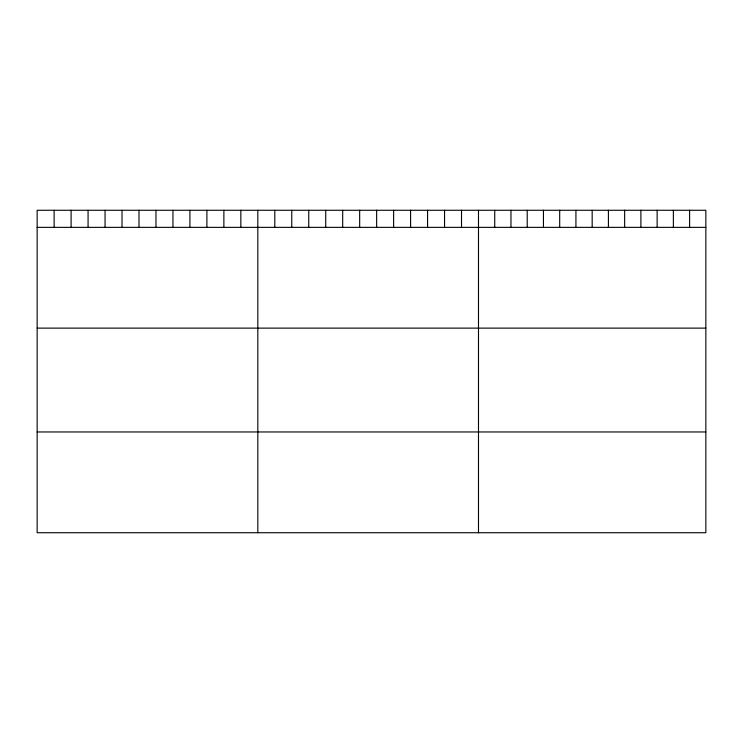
<?xml version="1.0" encoding="UTF-8"?>
<svg xmlns="http://www.w3.org/2000/svg" width="743" height="743" viewBox="0 0 743 743"><rect width="100%" height="100%" fill="white"/><g stroke="black" fill="none" stroke-linecap="round" stroke-linejoin="round"><path stroke-width="1.11" d="M705.85 227.358L705.85 532.731L37.15 532.731L37.15 210.269L705.85 210.269L705.85 227.358L37.15 227.358M37.15 328.127L705.85 328.127M37.15 431.962L705.85 431.962M689.606 210.269L689.606 227.358M673.372 210.269L673.372 227.358M657.128 210.269L657.128 227.358M640.893 210.269L640.893 227.358M624.649 210.269L624.649 227.358M608.415 210.269L608.415 227.358M592.171 210.269L592.171 227.358M575.927 210.269L575.927 227.358M559.693 210.269L559.693 227.358M543.449 210.269L543.449 227.358M527.214 210.269L527.214 227.358M510.97 210.269L510.97 227.358M494.736 210.269L494.736 227.358M478.492 210.269L478.492 532.731M461.514 210.269L461.514 227.358M444.546 210.269L444.546 227.358M427.569 210.269L427.569 227.358M410.591 210.269L410.591 227.358M393.623 210.269L393.623 227.358M376.645 210.269L376.645 227.358M359.668 210.269L359.668 227.358M342.69 210.269L342.69 227.358M325.722 210.269L325.722 227.358M308.744 210.269L308.744 227.358M291.767 210.269L291.767 227.358M274.799 210.269L274.799 227.358M257.821 210.269L257.821 532.731M240.843 210.269L240.843 227.358M223.875 210.269L223.875 227.358M206.898 210.269L206.898 227.358M189.92 210.269L189.92 227.358M172.952 210.269L172.952 227.358M155.974 210.269L155.974 227.358M138.997 210.269L138.997 227.358M122.019 210.269L122.019 227.358M105.051 210.269L105.051 227.358M88.073 210.269L88.073 227.358M71.096 210.269L71.096 227.358M54.128 210.269L54.128 227.358"/></g></svg>
